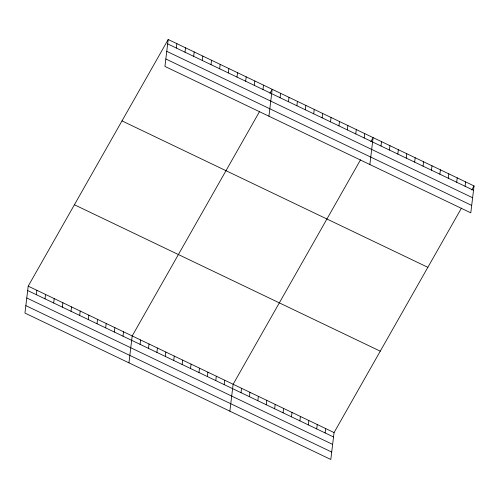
<?xml version="1.0" encoding="UTF-8"?>
<svg xmlns="http://www.w3.org/2000/svg" width="499" height="499" viewBox="0 0 499 499"><rect width="100%" height="100%" fill="white"/><g stroke="black" fill="none" stroke-linecap="round" stroke-linejoin="round"><path stroke-width="0.75" d="M168.194 39.508L164.938 66.423L470.794 212.848L474.05 185.927L168.194 39.508L28.206 286.152L24.95 313.073L330.806 459.492L334.062 432.577L461.45 208.127M36.34 294.691L36.876 290.306M45.01 298.839L45.54 294.454M53.674 302.987L54.204 298.602M62.338 307.135L62.874 302.75M71.008 311.282L71.538 306.897M79.672 315.437L80.202 311.045M88.335 319.585L88.872 315.193M97.006 323.732L97.536 319.341M105.669 327.88L106.2 323.489M114.333 332.028L114.87 327.637M123.004 336.176L123.534 331.791M128.942 362.854L132.198 335.939L259.586 111.489M140.076 344.354L140.612 339.962M176.328 48.041L176.858 43.656M148.49 348.377L149.02 343.992M184.998 52.189L185.528 47.804M156.898 352.406L157.435 348.015M193.662 56.337L194.192 51.952M165.312 356.429L165.843 352.045M202.326 60.485L202.856 56.1M173.721 360.459L174.251 356.068M210.996 64.639L211.526 60.248M182.135 364.482L182.665 360.097M219.66 68.787L220.19 64.396M190.543 368.512L191.073 364.12M228.324 72.935L228.854 68.544M198.958 372.535L199.488 368.15M236.994 77.083L237.524 72.692M207.366 376.564L207.896 372.179M245.658 81.231L246.188 76.846M215.78 380.594L216.31 376.202M254.322 85.379L254.852 80.994M224.188 384.617L224.718 380.232M262.985 89.527L263.522 85.142M229.871 411.176L233.133 384.255L360.521 159.805M268.93 116.211L272.186 89.29L269.897 93.325M241.011 392.669L241.541 388.284M280.064 97.704L280.594 93.313M249.419 396.699L249.955 392.308M288.478 101.727L289.008 97.342M257.833 400.722L258.363 396.337M296.886 105.757L297.416 101.366M266.241 404.751L266.778 400.36M305.301 109.78L305.831 105.395M274.656 408.775L275.186 404.39M313.709 113.809L314.239 109.418M283.064 412.804L283.594 408.413M322.123 117.839L322.653 113.448M291.478 416.827L292.009 412.442M330.531 121.862L331.062 117.477M299.887 420.857L300.417 416.465M338.94 125.891L339.476 121.5M308.301 424.88L308.831 420.495M347.354 129.915L347.884 125.53M316.709 428.909L317.239 424.524M355.762 133.944L356.298 129.553M325.123 432.939L325.654 428.547M364.176 137.967L364.707 133.582M369.859 164.527L373.115 137.605L370.826 141.641M380.999 146.02L381.529 141.635M389.407 150.049L389.937 145.658M397.822 154.072L398.352 149.688M406.23 158.102L406.76 153.711M414.644 162.125L415.174 157.74M423.052 166.155L423.582 161.77M431.467 170.184L431.997 165.793M439.875 174.207L440.405 169.822M448.283 178.237L448.819 173.845M456.697 182.26L457.227 177.875M465.105 186.289L465.642 181.898M471.761 189.963L474.05 185.927M167.664 43.893L473.52 190.312M166.766 51.328L472.622 197.747M165.836 58.988L471.692 205.407M121.999 120.901L427.855 267.321M74.401 204.758L380.257 351.177M28.206 286.152L334.062 432.577M27.676 290.543L333.532 436.962M26.778 297.978L332.633 444.397M25.848 305.637L331.704 452.057"/></g></svg>
